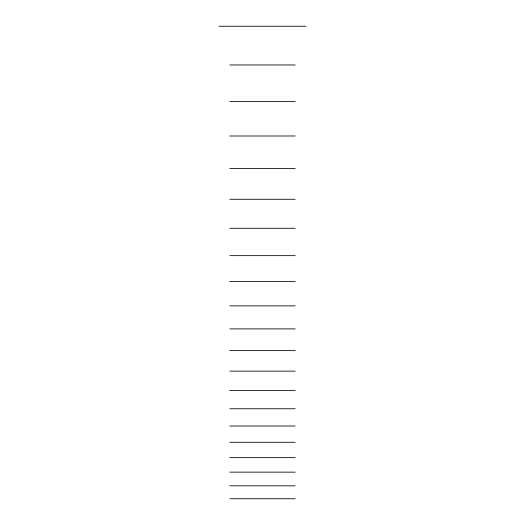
<?xml version="1.0" encoding="UTF-8"?>
<svg xmlns="http://www.w3.org/2000/svg" width="525" height="525" viewBox="0 0 525 525"><rect width="100%" height="100%" fill="white"/><g stroke="black" fill="none" stroke-linecap="round" stroke-linejoin="round"><path stroke-width="0.79" d="M218.912 26.25L306.088 26.25M229.812 64.962L295.188 64.962M229.812 101.502L295.188 101.502M229.812 135.995L295.188 135.995M229.812 168.545L295.188 168.545M229.812 199.277L295.188 199.277M229.812 228.277L295.188 228.277M229.812 255.649L295.188 255.649M229.812 281.492L295.188 281.492M229.812 305.878L295.188 305.878M229.812 328.893L295.188 328.893M229.812 350.621L295.188 350.621M229.812 371.129L295.188 371.129M229.812 390.488L295.188 390.488M229.812 408.758L295.188 408.758M229.812 426.005L295.188 426.005M229.812 442.28L295.188 442.28M229.812 457.642L295.188 457.642M229.812 472.146L295.188 472.146M229.812 485.828L295.188 485.828M229.812 498.75L295.188 498.75"/></g></svg>
